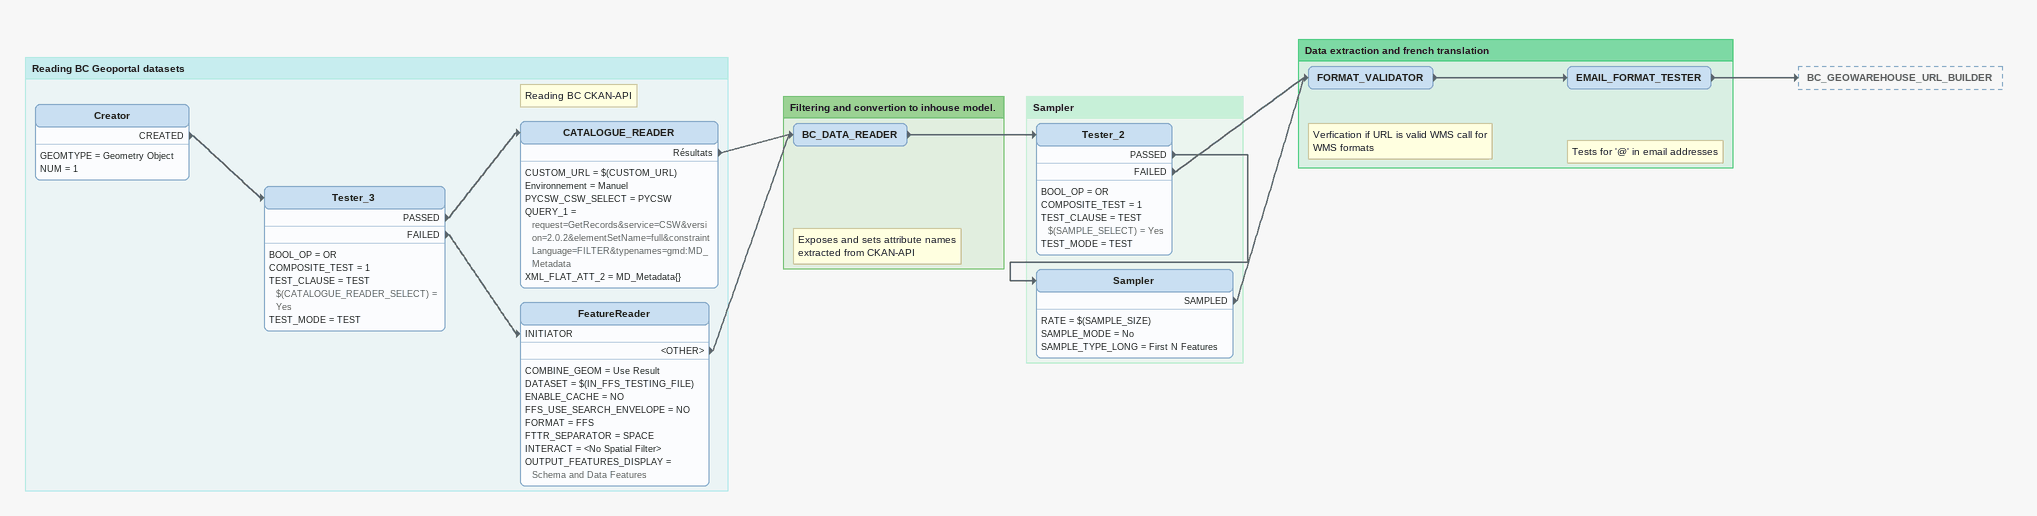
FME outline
Bookmark: Reading BC Geoportal datasets
Creator
    GEOMTYPE = Geometry Object
    NUM = 1
    CREATED -> Tester_3
Tester_3
    BOOL_OP = OR
    COMPOSITE_TEST = 1
    TEST_CLAUSE = TEST $(CATALOGUE_READER_SELECT) = Yes
    TEST_MODE = TEST
    PASSED -> CATALOGUE_READER
    FAILED -> FeatureReader [INITIATOR]
Note: Reading BC CKAN-API
CATALOGUE_READER
    CUSTOM_URL = $(CUSTOM_URL)
    Environnement = Manuel
    PYCSW_CSW_SELECT = PYCSW
    QUERY_1 = request=GetRecords&service=CSW&version=2.0.2&elementSetName=full&constraintLanguage=FILTER&typenames=gmd:MD_Metadata
    XML_FLAT_ATT_2 = MD_Metadata{}
    Résultats -> BC_DATA_READER
FeatureReader
    COMBINE_GEOM = Use Result
    DATASET = $(IN_FFS_TESTING_FILE)
    ENABLE_CACHE = NO
    FFS_USE_SEARCH_ENVELOPE = NO
    FORMAT = FFS
    FTTR_SEPARATOR = SPACE
    INTERACT = <No Spatial Filter>
    OUTPUT_FEATURES_DISPLAY = Schema and Data Features
    <OTHER> -> BC_DATA_READER

Bookmark: Filtering and convertion to inhouse model.
Note: Exposes and sets attribute names extracted from CKAN-API
BC_DATA_READER
    -> Tester_2

Bookmark: Sampler
Tester_2
    BOOL_OP = OR
    COMPOSITE_TEST = 1
    TEST_CLAUSE = TEST $(SAMPLE_SELECT) = Yes
    TEST_MODE = TEST
    PASSED -> Sampler
    FAILED -> FORMAT_VALIDATOR
Sampler
    RATE = $(SAMPLE_SIZE)
    SAMPLE_MODE = No
    SAMPLE_TYPE_LONG = First N Features
    SAMPLED -> FORMAT_VALIDATOR

Bookmark: Data extraction and french translation
Note: Verfication if URL is valid WMS call for WMS formats
FORMAT_VALIDATOR
    -> EMAIL_FORMAT_TESTER
Note: Tests for '@' in email addresses
EMAIL_FORMAT_TESTER
    -> BC_GEOWAREHOUSE_URL_BUILDER
